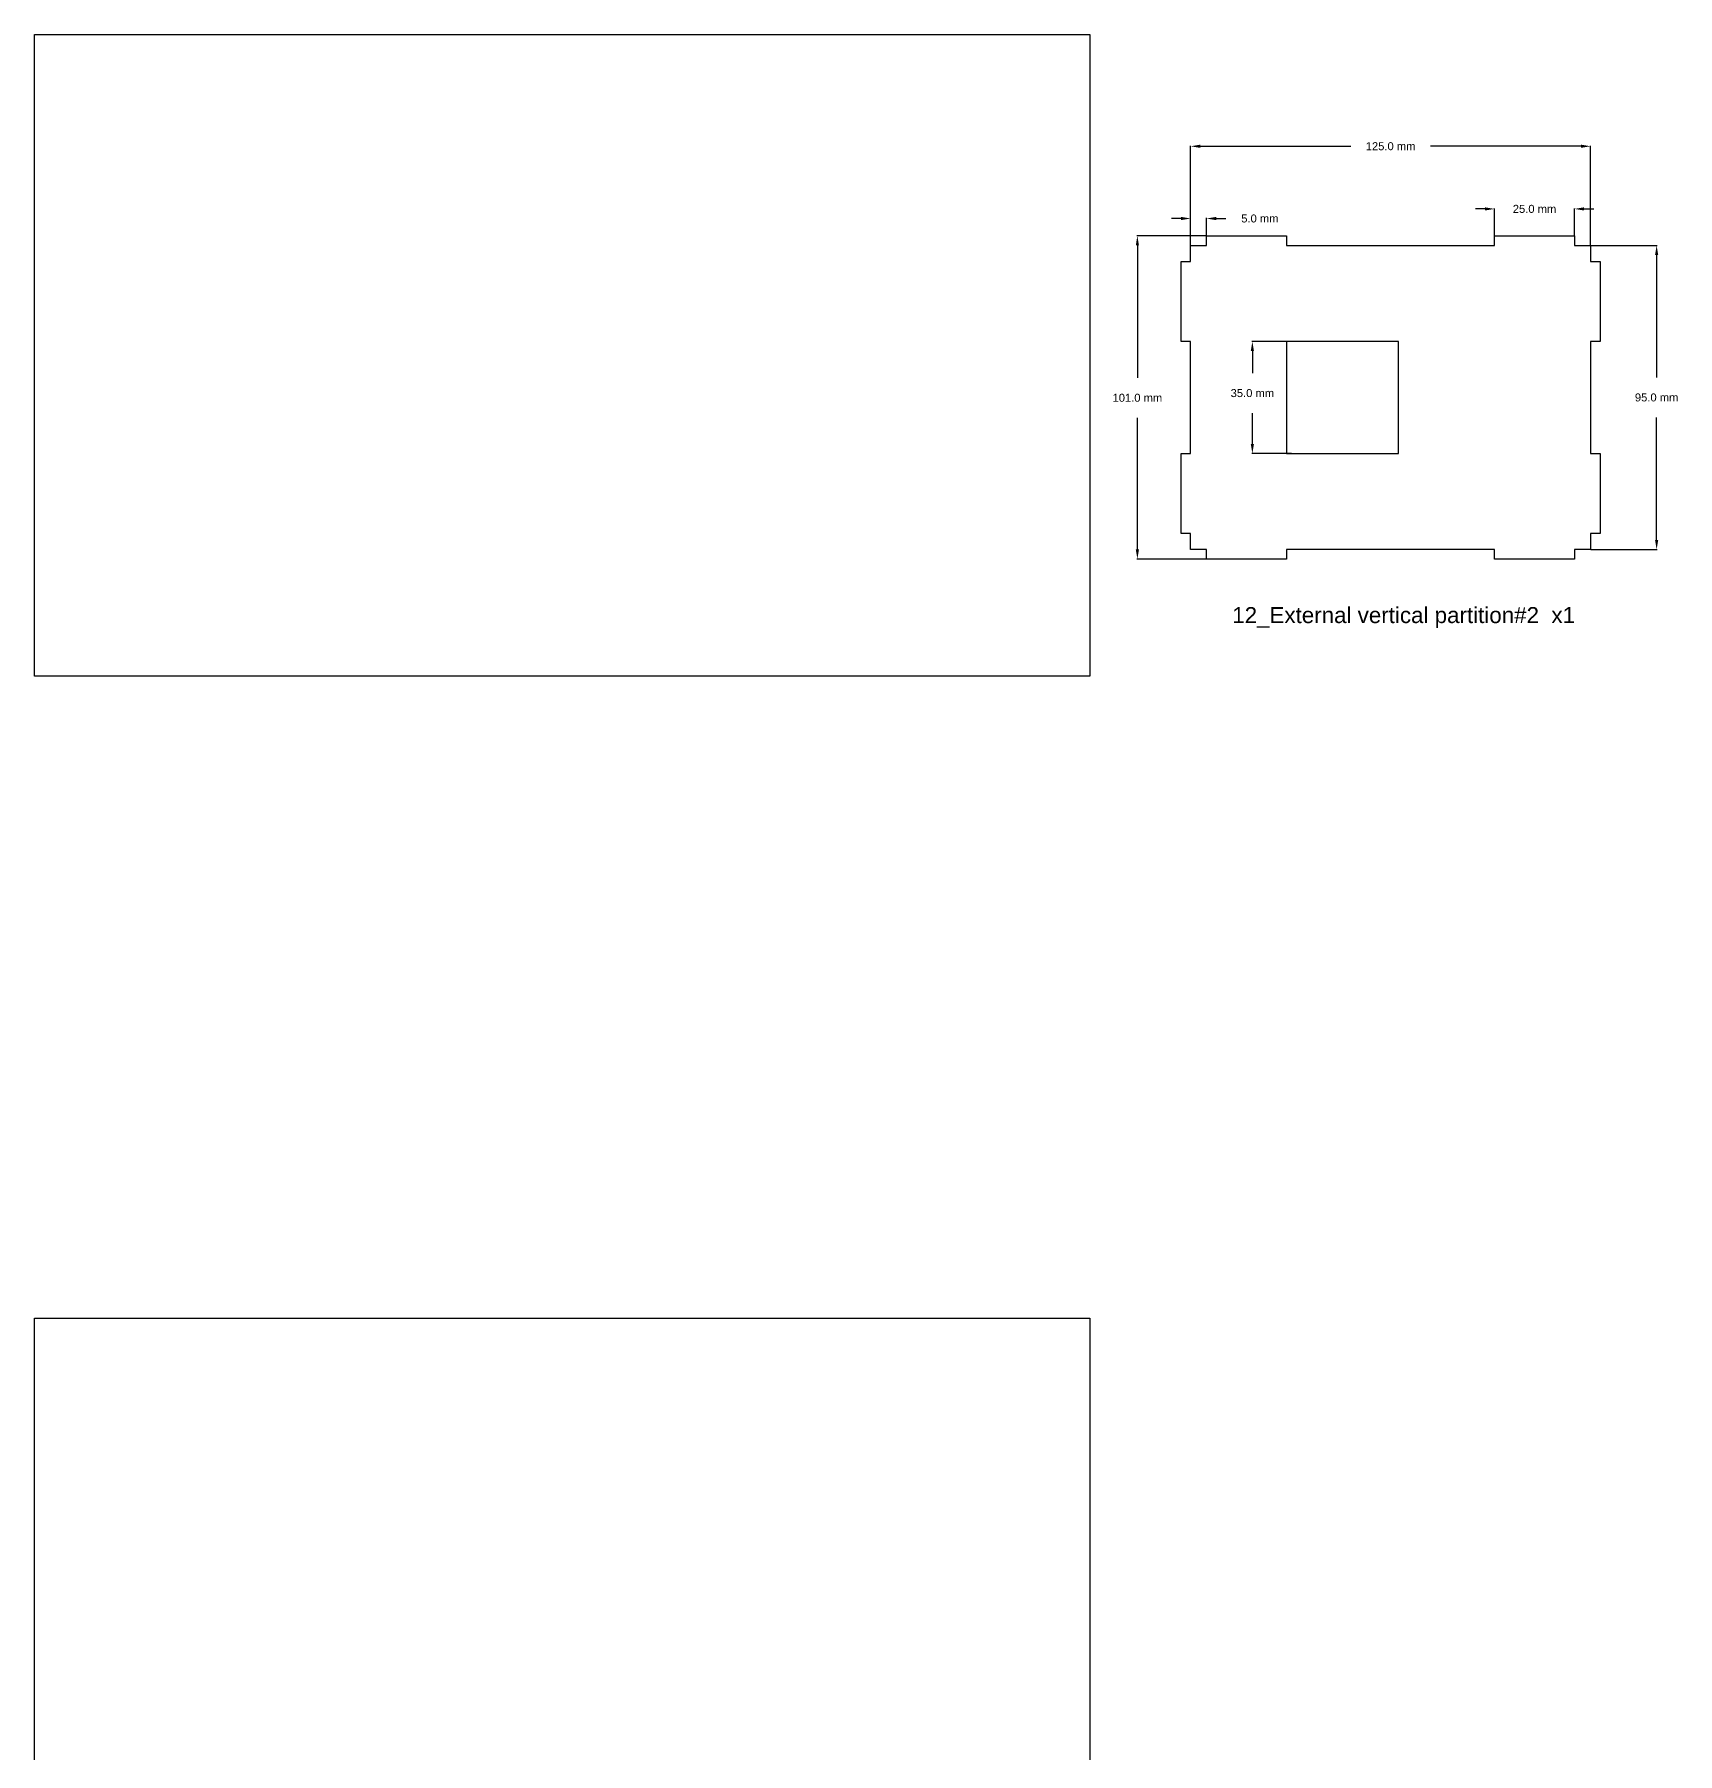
# Model space of a CAD drawing. Header units: millimetres. Extents: x 2079746 to 2081290, y 146816 to 151031.
# Drawn here: x 2079820 to 2080333, y 147482 to 148019 of the extents above; entities that cross this region are included whole.
import ezdxf

# ---------------------------------------------------------------- set-up
doc = ezdxf.new("R2010")
doc.units = ezdxf.units.MM
doc.header["$MEASUREMENT"] = 0
doc.layers.add('2.0_Components + Annotation', color=7, linetype='Continuous')
doc.layers.add('2.1_Components', color=7, linetype='Continuous')
doc.styles.get("Standard").update_dxf_attribs({"font": 'arial.ttf'})
doc.dimstyles.get("Standard").update_dxf_attribs({"dimtxt": 0.18, "dimasz": 0.18, "dimexe": 0.18, "dimexo": 0.0625, "dimgap": 0.09, "dimtad": 0, "dimtih": 1, "dimtoh": 1, "dimdec": 4, "dimzin": 0, "dimdsep": 46, "dimtxsty": 'Standard', "dimcen": 0.09, "dimadec": 0, "dimazin": 0, "dimtfac": 1, "dimtdec": 4, "dimtofl": 0, "dimtmove": 0, "dimatfit": 3, "dimfxl": 0, "dimtolj": 1, "dimtzin": 0, "dimarcsym": 0})
picture_1 = doc.add_image_def('image15.jpg', size_in_pixel=(1247, 758))
picture_2 = doc.add_image_def('image16.jpg', size_in_pixel=(1247, 758))

# ---------------------------------------------------------------- blocks, each defined once
blk = doc.blocks.new('*D61')
at = {"layer": '2.0_Components + Annotation', "color": 0, "lineweight": -2}
for p, q in [((2080181, 147953.45), (2080181, 147984.57)), ((2080184, 147984.39), (2080231.04, 147984.39)), ((2080303, 147984.39), (2080255.96, 147984.39)), ((2080306, 147953.45), (2080306, 147984.57))]:
    blk.add_line(p, q, dxfattribs=at)
at = {"layer": '2.0_Components + Annotation', "color": 0}
for points in [[(2080184, 147984.89), (2080184, 147983.89), (2080181, 147984.39)], [(2080303, 147984.89), (2080303, 147983.89), (2080306, 147984.39)]]:
    blk.add_solid(points, dxfattribs=at)
at = {"layer": 'Defpoints', "color": 0}
for p in [(2080181, 147984.39), (2080181, 147953.39), (2080306, 147953.39)]:
    blk.add_point(p, dxfattribs=at)
at = {"layer": '2.0_Components + Annotation', "color": 0, "insert": (2080243.5, 147984.39), "char_height": 2.5, "attachment_point": 5}
blk.add_mtext('\\A1;125.0 mm', dxfattribs=at)
blk = doc.blocks.new('*D62')
at = {"layer": '2.0_Components + Annotation', "color": 0, "lineweight": -2}
for p, q in [((2080185.94, 147956.39), (2080164.17, 147956.39)), ((2080164.35, 147953.39), (2080164.35, 147912.07)), ((2080164.35, 147858.39), (2080164.35, 147899.52)), ((2080185.94, 147855.39), (2080164.17, 147855.39))]:
    blk.add_line(p, q, dxfattribs=at)
at = {"layer": '2.0_Components + Annotation', "color": 0}
for points in [[(2080163.85, 147953.39), (2080164.85, 147953.39), (2080164.35, 147956.39)], [(2080163.85, 147858.39), (2080164.85, 147858.39), (2080164.35, 147855.39)]]:
    blk.add_solid(points, dxfattribs=at)
at = {"layer": 'Defpoints', "color": 0}
for p in [(2080186, 147956.39), (2080164.35, 147855.39), (2080186, 147855.39)]:
    blk.add_point(p, dxfattribs=at)
at = {"layer": '2.0_Components + Annotation', "color": 0, "insert": (2080164.35, 147905.79), "char_height": 2.5, "attachment_point": 5}
blk.add_mtext('\\A1;101.0 mm', dxfattribs=at)
blk = doc.blocks.new('*D63')
at = {"layer": '2.0_Components + Annotation', "color": 0, "lineweight": -2}
for p, q in [((2080178, 147961.81), (2080175, 147961.81)), ((2080181, 147953.45), (2080181, 147961.99)), ((2080186, 147953.45), (2080186, 147961.99)), ((2080189, 147961.81), (2080192, 147961.81))]:
    blk.add_line(p, q, dxfattribs=at)
at = {"layer": '2.0_Components + Annotation', "color": 0}
for points in [[(2080178, 147962.31), (2080178, 147961.31), (2080181, 147961.81)], [(2080189, 147962.31), (2080189, 147961.31), (2080186, 147961.81)]]:
    blk.add_solid(points, dxfattribs=at)
at = {"layer": 'Defpoints', "color": 0}
for p in [(2080186, 147961.81), (2080181, 147953.39), (2080186, 147953.39)]:
    blk.add_point(p, dxfattribs=at)
at = {"layer": '2.0_Components + Annotation', "color": 0, "insert": (2080202.64, 147961.81), "char_height": 2.5, "attachment_point": 5}
blk.add_mtext('\\A1;5.0 mm', dxfattribs=at)
blk = doc.blocks.new('*D64')
at = {"layer": '2.0_Components + Annotation', "color": 0, "lineweight": -2}
for p, q in [((2080273, 147964.81), (2080270, 147964.81)), ((2080276, 147956.45), (2080276, 147964.99)), ((2080301, 147956.45), (2080301, 147964.99)), ((2080304, 147964.81), (2080307, 147964.81))]:
    blk.add_line(p, q, dxfattribs=at)
at = {"layer": '2.0_Components + Annotation', "color": 0}
for points in [[(2080273, 147965.31), (2080273, 147964.31), (2080276, 147964.81)], [(2080304, 147965.31), (2080304, 147964.31), (2080301, 147964.81)]]:
    blk.add_solid(points, dxfattribs=at)
at = {"layer": 'Defpoints', "color": 0}
for p in [(2080301, 147964.81), (2080276, 147956.39), (2080301, 147956.39)]:
    blk.add_point(p, dxfattribs=at)
at = {"layer": '2.0_Components + Annotation', "color": 0, "insert": (2080288.5, 147964.81), "char_height": 2.5, "attachment_point": 5}
blk.add_mtext('\\A1;25.0 mm', dxfattribs=at)
blk = doc.blocks.new('*D65')
at = {"layer": '2.0_Components + Annotation', "color": 0, "lineweight": -2}
for p, q in [((2080212.52, 147923.39), (2080200.11, 147923.39)), ((2080200.29, 147920.39), (2080200.29, 147913.53)), ((2080200.29, 147891.39), (2080200.29, 147900.97)), ((2080212.52, 147888.39), (2080200.11, 147888.39))]:
    blk.add_line(p, q, dxfattribs=at)
at = {"layer": '2.0_Components + Annotation', "color": 0}
for points in [[(2080199.79, 147920.39), (2080200.79, 147920.39), (2080200.29, 147923.39)], [(2080199.79, 147891.39), (2080200.79, 147891.39), (2080200.29, 147888.39)]]:
    blk.add_solid(points, dxfattribs=at)
at = {"layer": 'Defpoints', "color": 0}
for p in [(2080212.59, 147923.39), (2080200.29, 147888.39), (2080212.59, 147888.39)]:
    blk.add_point(p, dxfattribs=at)
at = {"layer": '2.0_Components + Annotation', "color": 0, "insert": (2080200.29, 147907.25), "char_height": 2.5, "attachment_point": 5}
blk.add_mtext('\\A1;35.0 mm', dxfattribs=at)
blk = doc.blocks.new('*D66')
at = {"layer": '2.0_Components + Annotation', "color": 0, "lineweight": -2}
for p, q in [((2080306.06, 147953.39), (2080326.84, 147953.39)), ((2080326.66, 147950.39), (2080326.66, 147912.17)), ((2080326.66, 147861.39), (2080326.66, 147899.61)), ((2080306.06, 147858.39), (2080326.84, 147858.39))]:
    blk.add_line(p, q, dxfattribs=at)
at = {"layer": '2.0_Components + Annotation', "color": 0}
for points in [[(2080326.16, 147950.39), (2080327.16, 147950.39), (2080326.66, 147953.39)], [(2080326.16, 147861.39), (2080327.16, 147861.39), (2080326.66, 147858.39)]]:
    blk.add_solid(points, dxfattribs=at)
at = {"layer": 'Defpoints', "color": 0}
for p in [(2080306, 147953.39), (2080306, 147858.39), (2080326.66, 147858.39)]:
    blk.add_point(p, dxfattribs=at)
at = {"layer": '2.0_Components + Annotation', "color": 0, "insert": (2080326.66, 147905.89), "char_height": 2.5, "attachment_point": 5}
blk.add_mtext('\\A1;95.0 mm', dxfattribs=at)

msp = doc.modelspace()

# ---------------------------------------------------------------- linework, layer by layer
at = {"layer": '2.0_Components + Annotation', "color": 0}
msp.add_lwpolyline([(2080211, 147888.39), (2080246, 147888.39), (2080246, 147923.39), (2080211, 147923.39)], close=True, dxfattribs=at)
at = {"layer": '2.1_Components', "color": 0}
msp.add_lwpolyline([(2080181, 147953.39), (2080186, 147953.39), (2080186, 147956.39), (2080211, 147956.39), (2080211, 147953.39), (2080276, 147953.39), (2080276, 147956.39), (2080301, 147956.39), (2080301, 147953.39), (2080306, 147953.39), (2080306, 147948.39), (2080309, 147948.39), (2080309, 147923.39), (2080306, 147923.39), (2080306, 147888.39), (2080309, 147888.39), (2080309, 147863.39), (2080306, 147863.39), (2080306, 147858.39), (2080301, 147858.39), (2080301, 147855.39), (2080276, 147855.39), (2080276, 147858.39), (2080211, 147858.39), (2080211, 147855.39), (2080186, 147855.39), (2080186, 147858.39), (2080181, 147858.39), (2080181, 147863.39), (2080178, 147863.39), (2080178, 147888.39), (2080181, 147888.39), (2080181, 147923.39), (2080178, 147923.39), (2080178, 147948.39), (2080181, 147948.39)], close=True, dxfattribs=at)

# ---------------------------------------------------------------- texts
at = {"layer": '2.0_Components + Annotation', "color": 0, "insert": (2080194, 147840.39), "char_height": 5, "attachment_point": 1}
msp.add_mtext_dynamic_manual_height_columns('{\\C256;12_External vertical partition#2  x1  }', width=109.7056, gutter_width=301.89, heights=[4.98], dxfattribs=at)

# ---------------------------------------------------------------- dimensions: what is measured, and where the dimension line sits
at = {"layer": '2.0_Components + Annotation', "color": 0}
for base, p1, p2, picture, middle in [((2080181, 147984.39), (2080306, 147953.39), (2080181, 147953.39), '*D61', (2080243.5, 147984.39)), ((2080186, 147961.81), (2080181, 147953.39), (2080186, 147953.39), '*D63', (2080202.64, 147961.81))]:
    dim = msp.add_linear_dim(base=base, p1=p1, p2=p2, dimstyle='Standard', override={"dimtxt": 2.5, "dimasz": 3, "dimgap": 5, "dimdec": 1, "dimpost": ' mm'}, dxfattribs=at)
    dim.commit()
    dim.dimension.update_dxf_attribs({"geometry": picture, "text_midpoint": middle})
dim = msp.add_linear_dim(base=(2080301, 147964.81), p1=(2080276, 147956.39), p2=(2080301, 147956.39), dimstyle='Standard', override={"dimtxt": 2.5, "dimasz": 3, "dimgap": 5, "dimdec": 1, "dimpost": ' mm'}, dxfattribs=at)
dim.commit()
dim.dimension.update_dxf_attribs({"geometry": '*D64', "text_midpoint": (2080288.5, 147964.81), "dimtype": 160})
for base, p1, p2, picture, middle in [((2080164.35, 147855.39), (2080186, 147956.39), (2080186, 147855.39), '*D62', (2080164.35, 147905.79)), ((2080200.29, 147888.39), (2080212.59, 147923.39), (2080212.59, 147888.39), '*D65', (2080200.29, 147907.25))]:
    dim = msp.add_linear_dim(base=base, p1=p1, p2=p2, angle=90, dimstyle='Standard', override={"dimtxt": 2.5, "dimasz": 3, "dimgap": 5, "dimdec": 1, "dimpost": ' mm'}, dxfattribs=at)
    dim.commit()
    dim.dimension.update_dxf_attribs({"geometry": picture, "text_midpoint": middle, "dimtype": 160})
dim = msp.add_linear_dim(base=(2080326.66, 147858.39), p1=(2080306, 147953.39), p2=(2080306, 147858.39), angle=90, dimstyle='Standard', override={"dimtxt": 2.5, "dimasz": 3, "dimgap": 5, "dimdec": 1, "dimpost": ' mm'}, dxfattribs=at)
dim.commit()
dim.dimension.update_dxf_attribs({"geometry": '*D66', "text_midpoint": (2080326.66, 147905.89)})

# ---------------------------------------------------------------- pictures from other files: only their frames are drawn
at = {"layer": '2.1_Components'}
image = msp.add_image(picture_1, insert=(2079819.56, 147818.8), size_in_units=(329.94, 200.55), dxfattribs=at)
image.dxf.flags = 7
image = msp.add_image(picture_2, insert=(2079819.56, 147417.69), size_in_units=(329.94, 200.55), dxfattribs=at)
image.dxf.flags = 7

doc.saveas('drawing.dxf')
